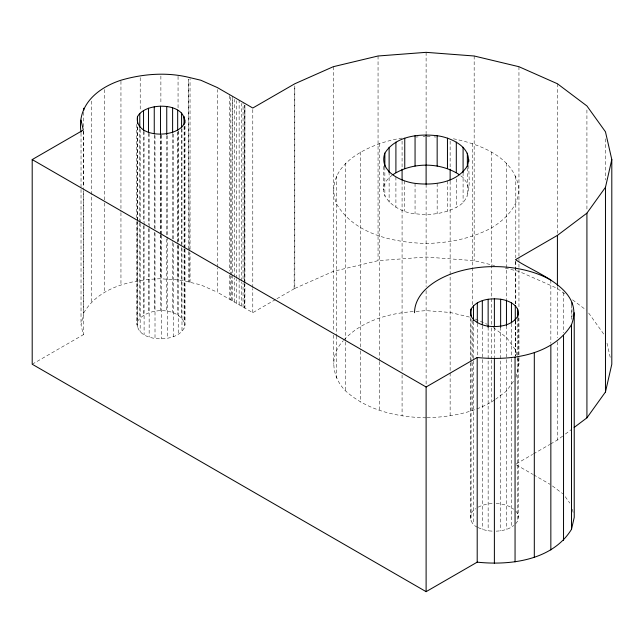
<?xml version="1.0" encoding="UTF-8"?>
<svg xmlns="http://www.w3.org/2000/svg" width="644" height="644" viewBox="0 0 644 644"><rect width="100%" height="100%" fill="white"/><g stroke="black" fill="none" stroke-linecap="round" stroke-linejoin="round"><path stroke-width="0.48" stroke-dasharray="3.22 2.42" d="M190.044 282.322L190.044 253.229M190.044 249.212L190.044 78.665M275.503 299.549L252.786 312.686L217.334 292.215L217.334 268.137M217.334 267.139L217.334 89.564M232.243 300.82L232.243 96.157M234.352 302.044L234.352 277.967M234.352 276.96L234.352 99.385M236.734 303.421L236.734 279.343M236.734 278.337L236.734 100.762M239.133 304.805L239.133 278.715M239.133 277.717L239.133 100.142M241.299 306.053L241.299 281.975M241.299 280.969L241.299 103.394M243.038 307.059L243.038 282.982M243.038 278.965L243.046 103.402M244.261 283.682L244.261 307.76L244.334 283.722M244.261 282.676L244.261 105.109M244.913 308.138L244.913 284.06M244.913 283.054L244.921 105.487L244.342 282.724M252.786 312.686L252.786 288.609M252.786 287.602L252.786 109.029M231.373 300.329L231.478 276.187M231.478 275.181L232.234 98.17M294.115 288.689L294.799 85.773L294.807 288.432L276.348 299.058M185.021 249.341L185.029 324.584C182.566 344.403 133.566 343.671 137.478 321.412L137.47 221.093M32.2 364.23L83.293 334.735L81.031 324.817L83.752 312.879L83.752 190.487M402.081 138.098C371.177 142.694 321.839 164.325 336.426 203.746C354.393 234.368 393.194 242.426 426.111 243.48C448.836 242.973 471.585 238.594 491.758 227.783C505.435 219.33 517.953 206.796 518.951 189.875C515.707 157.015 479.08 143.596 451.114 138.331M426.111 417.835C397.533 417.119 367.483 410.719 345.699 391.037C331.692 377.215 329.052 355.238 343.381 340.668M468.816 165.419C468.582 180.376 473.01 199.431 456.306 207.312C443.732 214.025 429.041 215.539 415.058 213.695C396.39 212.77 369.455 191.912 392.14 175.281M477.333 527.211C469.516 524.007 467.842 512.705 475.795 508.655M516.005 377.183L518.951 364.23L518.951 318.136M515.788 523.653L517.712 520.964L518.541 517.357L518.533 357.847M137.478 321.412C146.945 306.769 179.451 306.359 185.029 324.584M83.752 312.879C99.2 286.556 132.575 279.617 160.879 278.715C170.378 279.729 180.111 279.279 189.328 282.144L200.799 284.889L217.334 292.215M343.96 339.855C361.976 320.672 389.427 312.968 415.098 311.471M513.469 381.337L506.514 391.037L495.647 399.216M427.109 417.763C450.559 416.942 474.942 412.82 494.866 399.803M550.564 444.006L557.414 440.037L564.587 434.644M565.392 434.04L571.767 429.242M496.186 531.155C502.368 530.873 508.873 529.449 513.767 525.48M516.327 463.849L532.596 454.423M533.449 453.931L549.71 444.505M294.807 288.432L333.262 271.39L378.052 260.683L426.111 257.028L474.169 260.683L494.616 265.57M478.162 507.134L482.332 505.29L488.152 503.898L493.505 503.487M416.096 137.035L418.101 136.882M423.108 136.504L425.104 136.351M416.096 311.39L426.111 310.633L450.14 312.453L470.587 317.347M427.109 136.351L430.111 136.576M434.12 136.882L436.125 137.035M496.186 503.56C502.368 503.841 508.873 505.266 513.767 509.235M478.162 527.581L482.332 529.424L488.152 530.817L494.399 531.292M505.323 268.129L518.951 271.39L557.414 288.423L565.392 294.429M475.28 319.03L487.186 324.302M516.335 464.847L532.733 474.306M533.594 474.805L549.984 484.272M460.83 175.844L463.092 177.543L467.359 183.492L468.816 189.875M572.564 299.83L586.129 310.03M493.312 327.498L506.514 337.432L515.788 350.36L517.478 357.758M552.431 485.962L562.743 493.715M588.664 313.056L604.314 334.872M565.247 496.701L569.803 503.053M515.788 511.062L517.712 513.751L518.541 517.357M607.002 343.188L610.271 357.533M572.379 509.243L573.208 512.857M517.687 358.684L518.951 364.23M189.199 251.015L188.491 79.293L188.499 281.951M189.199 252.021L189.328 282.144M605.473 138.83L605.473 179.966M586.917 109.963L586.926 210.298M571.969 308.798L571.969 316.824M571.51 304.781L571.51 320.833M563.532 292.666L563.532 332.795M557.414 83.744L557.414 233.241M557.414 286.419L557.414 337.714M557.414 341.723L557.414 440.037M550.845 280.108L550.845 343.308M518.951 66.71L518.951 308.122M518.525 317.717L518.525 356.84M517.704 318.313L517.704 357.444M517.704 358.249L517.712 520.964M515.788 176.005L515.788 257.858M515.788 261.174L515.788 304.266M515.788 320.994L515.788 356.06M515.474 261.689L515.474 303.823M515.474 320.881L515.474 355.995M515.297 320.784L515.297 355.891M511.457 323.562L511.457 358.024M511.457 358.676L511.465 527.211M506.514 163.077L506.514 299.846M506.458 325.711L506.466 529.424M500.638 327.168L500.646 530.817M494.383 327.643L494.391 357.742M491.758 151.968L491.758 326.983M491.758 327.981L491.758 359.046M491.758 360.052L491.758 402.138M488.136 327.168L488.152 530.817M482.316 325.711L482.332 529.424M477.317 323.562L477.317 357.018M474.169 55.996L474.169 260.683M473.477 321.678L473.485 359.907M473.485 360.801L473.493 524.329M472.535 143.451L472.535 305.441M472.535 320.471L472.535 358.547M472.535 362.556L472.535 410.655M471.07 319.126L471.07 361.453M471.07 362.266L471.078 520.964M470.249 317.717L470.249 361.864M470.249 362.862L470.257 517.357M467.359 167.843L467.359 196.259M463.092 172.656L463.092 202.208M456.306 178.943L456.306 207.312M450.14 141.108L450.14 168.156M450.14 181.189L450.14 416.008M447.459 180.908L447.459 211.232M437.163 183.371L437.163 213.695M426.111 52.341L426.111 133.614M426.111 184.208L426.111 286.58M426.111 290.573L426.111 384.766M415.058 183.371L415.058 213.695M404.754 180.908L404.754 211.232M402.081 141.108L402.081 168.156M402.081 181.189L402.081 370.92M402.081 374.929L402.081 416.008M395.907 176.987L395.907 207.312M389.121 171.884L389.121 202.208M384.854 166.909L384.854 196.259M383.397 166.402L383.397 189.875M379.686 143.451L379.686 360.551M379.686 361.558L379.686 410.655M378.052 55.996L378.052 260.683M360.455 151.968L360.455 350.03M360.455 351.036L360.455 402.138M345.699 163.077L345.699 340.934M345.699 341.932L345.699 391.037M336.426 176.005L336.426 335.331M336.426 336.023L336.426 378.108M333.262 66.71L333.262 331.169M333.262 335.178L333.262 364.23M230.624 97.236L230.624 274.811M230.624 275.817L230.624 299.895M229.32 95.481L229.32 271.052M229.32 275.069L229.32 299.146M185.013 125.95L185.021 248.343M184.289 126.554L184.297 247.94M184.297 248.946L184.305 328.199M184.095 126.361L184.095 247.755M184.095 248.753L184.103 320.986M181.97 128.937L181.978 244.301M181.978 248.318L181.986 331.579M181.592 129.042L181.592 246.419M181.592 247.425L181.6 317.645M178.219 130.853L178.227 244.213M178.227 245.219L178.227 334.502M178.058 76.362L178.058 108.466M178.058 131.545L178.058 241.894M178.058 245.911L178.058 280.019M177.672 132.213L177.68 314.795M173.276 134.113L173.284 239.455M173.284 243.464L173.292 336.764M172.616 134.057L172.616 241.403M172.616 242.402L172.624 312.63M167.496 135.562L167.504 338.213M166.756 135.731L166.756 238.055M166.756 239.061L166.764 311.293M161.266 135.095L161.266 234.408M161.266 235.414L161.274 338.744M160.879 76.056L160.879 104.151M160.879 135.248L160.879 233.571M160.879 234.569L160.879 278.715M160.493 135.312L160.501 233.627M160.501 234.625L160.501 310.875M155.003 135.675L155.011 228.974M155.011 232.991L155.011 338.325M154.262 134.838L154.262 228.137M154.262 232.154L154.27 311.406M149.142 133.34L149.15 227.638M149.15 228.644L149.15 336.989M148.474 133.276L148.482 224.571M148.482 228.58L148.49 312.847M144.079 131.167L144.087 224.466M144.087 225.472L144.095 334.816M143.54 131.521L143.548 221.81M143.548 225.827L143.548 315.109M140.215 77.634L140.215 110.736M140.167 129.323L140.175 222.623M140.175 223.621L140.175 331.966M139.78 128.43L139.788 221.721M139.788 222.727L139.796 318.031M137.663 126.989L137.671 221.286M137.671 222.293L137.671 328.625M137.462 126.796L137.47 220.095M136.737 124.389L136.745 217.688M136.745 221.697L136.753 325.027M120.951 81.233L120.951 211.659M120.951 212.657L120.951 284.889M104.417 89.564L104.417 201.926M104.417 202.932L104.417 292.215M91.73 101.116L91.73 301.762M83.752 112.233L83.752 127.287M83.752 131.296L83.752 189.481M83.293 131.078L83.293 187.259M83.293 191.276L83.293 334.735M81.031 133.195L81.031 188.37M81.031 189.376L81.031 324.817"/><path stroke-width="0.97" d="M137.462 116.765C134.169 138.315 176.633 138.83 184.289 123.543C187.589 101.994 145.125 101.478 137.462 116.765L137.462 123.785M81.031 132.189C76.821 105.23 97.469 87.914 120.951 80.226C142.751 73.867 166.273 71.983 188.483 77.288L200.799 80.226L217.334 87.56L252.786 108.023L294.807 83.768L333.262 66.71L378.052 55.996L426.111 52.341L474.169 55.996L518.951 66.71L557.414 83.744L586.917 105.946L605.473 131.803L611.8 159.551L611.8 364.23L605.473 391.979L586.926 417.835L574.158 427.439M384.854 153.167C378.495 171.046 400.584 181.56 415.058 183.371C433.436 185.544 456.668 183.081 467.359 165.935C473.718 148.056 451.629 137.542 437.163 135.731C418.777 133.566 395.545 136.021 384.854 153.167L384.854 166.868M471.07 309.096C467.472 319.199 479.957 325.148 488.136 326.17C498.528 327.394 511.658 326.001 517.704 316.309C521.294 306.206 508.808 300.265 500.638 299.243C490.245 298.011 477.115 299.404 471.07 309.096L471.07 316.115M81.031 120.154L83.293 130.072L32.2 159.575L32.2 364.23L426.111 591.659L477.204 562.156C510.394 565.633 552.536 560.369 571.51 529.296L571.51 324.632C584.929 288.85 537.249 274.368 515.474 259.685L557.414 235.382L586.917 213.156L605.473 187.299L611.8 159.551M571.51 529.296L574.231 517.365L574.231 312.702M32.2 159.575L426.111 386.996L477.204 357.492C510.394 360.97 552.536 355.705 571.51 324.632M392.896 174.709C412.152 161.958 440.061 161.958 459.325 174.709M605.473 187.299L605.473 391.979M586.917 213.156L586.926 417.835M571.969 302.785L571.969 304.789M563.532 335.749L563.532 540.413M557.414 235.382L557.414 285.542M550.845 345.297L550.845 549.96M534.311 352.622L534.311 557.285M518.525 312.702L518.525 314.707M517.704 309.096L517.704 317.122M515.289 305.731L515.297 320.784M515.055 357.235L515.055 561.89M511.457 302.849L511.457 322.91M506.458 300.635L506.458 325.711M500.638 299.243L500.638 327.329M494.383 298.768L494.391 326.854M494.383 358.805L494.383 563.46M488.136 299.243L488.144 327.329M482.316 300.635L482.316 324.713M477.317 302.849L477.317 322.91M477.204 357.492L477.204 562.156M473.477 305.731L473.485 320.784M468.816 159.551L468.816 161.507M467.359 153.167L467.359 166.868M463.092 147.226L463.092 172.656M456.306 142.115L456.306 172.439M450.14 169.163L450.14 180.183M447.459 138.194L447.459 168.519M437.163 135.731L437.163 166.055M426.111 134.894L426.111 184.369M426.111 386.996L426.111 591.659M415.058 135.731L415.058 166.055M404.754 138.194L404.754 168.519M402.081 169.163L402.081 180.183M395.907 142.115L395.907 172.439M389.121 147.226L389.121 172.656M185.013 119.929L185.013 122.94M184.087 116.331L184.095 124.356M181.584 112.99L181.592 128.043M177.672 110.14L177.672 130.209M172.608 107.975L172.616 133.05M166.748 106.63L166.756 134.725M160.493 106.22L160.493 134.306M154.254 106.751L154.262 133.839M148.474 108.192L148.474 132.27M143.54 110.454L143.54 130.523M139.78 113.376L139.78 127.423M83.752 108.224L83.752 110.229M414.543 312.702A79.848 46.102 0 0 1 463.833 270.11A79.848 46.102 0 0 1 550.845 280.108"/></g></svg>
